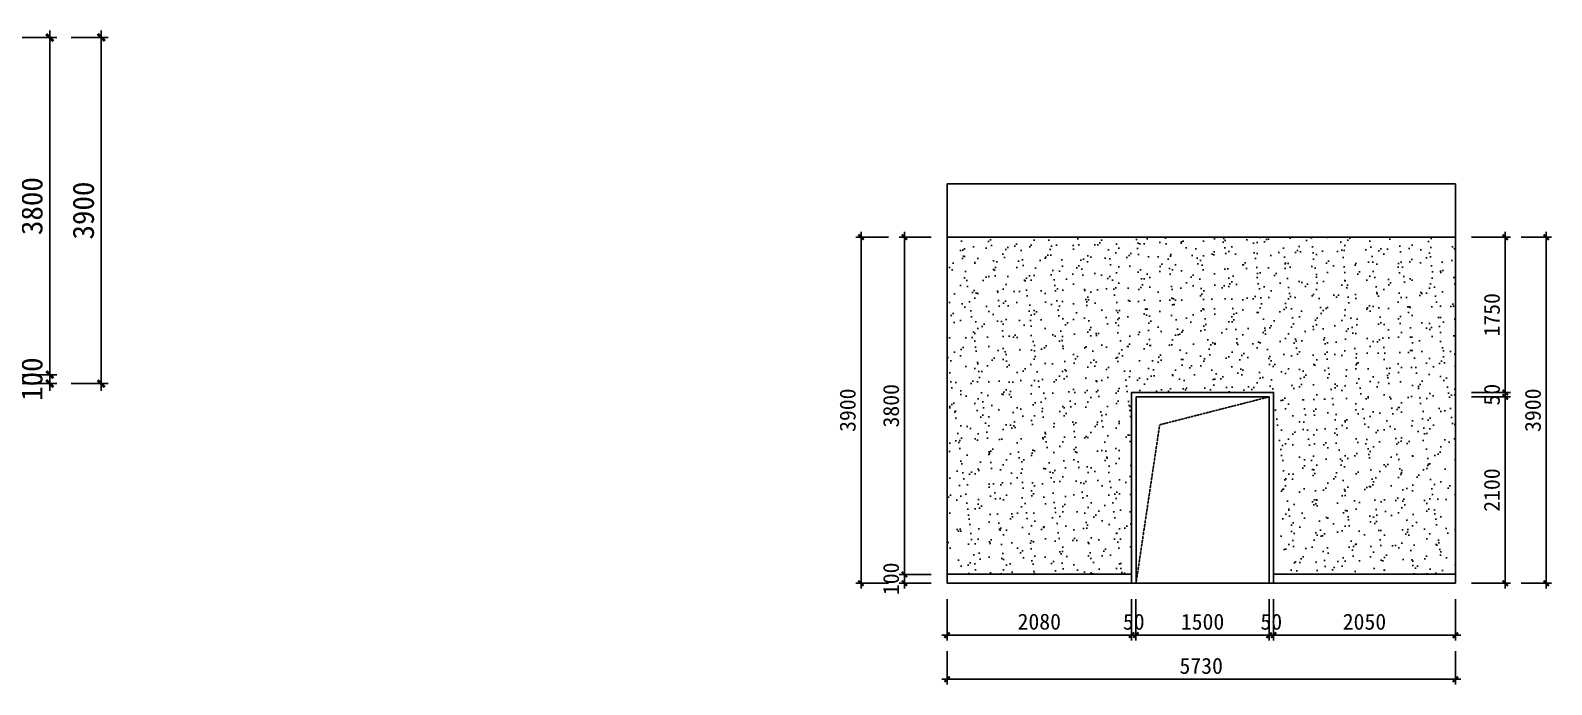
# Model space of a CAD drawing. Header units: millimetres. Extents: x -150677 to 588340, y -254013 to 149700.
# Drawn here: x 571195 to 588340, y -30896 to -23524 of the extents above; entities that cross this region are included whole.
import ezdxf

# ---------------------------------------------------------------- set-up
doc = ezdxf.new("R2010")
doc.units = ezdxf.units.MM
doc.header["$LTSCALE"] = 10
doc.header["$MEASUREMENT"] = 0
doc.linetypes.add('DASH', pattern=[0.35, 0.25, -0.1])
doc.layers.add('1-Ba原始建筑墙体', color=2, linetype='Continuous')
doc.layers.add('2-Ba顶面轮廓', color=4, linetype='Continuous')
doc.styles.get("Standard").update_dxf_attribs({"font": ''})
doc.styles.get('Standard').set_extended_font_data('SimSun')
doc.dimstyles.new('DIMN60', dxfattribs={"dimscale": 0.6, "dimtxt": 300, "dimasz": 100, "dimexe": 100, "dimexo": 300, "dimgap": 100, "dimtad": 1, "dimdec": 0, "dimtxsty": 'Standard', "dimblk": 'ARCHTICK', "dimcen": 2.5, "dimdle": 100, "dimclrd": 8, "dimclre": 8, "dimclrt": 96, "dimadec": 0, "dimazin": 0, "dimtfac": 1, "dimtdec": 0, "dimtmove": 0, "dimatfit": 3, "dimldrblk": 'DOT', "dimfxl": 100, "dimarcsym": 0})
doc.dimstyles.new('DIMN80', dxfattribs={"dimscale": 0.8, "dimtxt": 300, "dimasz": 100, "dimexe": 100, "dimexo": 300, "dimgap": 100, "dimtad": 1, "dimdec": 0, "dimtxsty": 'Standard', "dimblk": 'ARCHTICK', "dimcen": 2.5, "dimdle": 100, "dimclrd": 8, "dimclre": 8, "dimclrt": 96, "dimadec": 0, "dimazin": 0, "dimtfac": 1, "dimtdec": 0, "dimtmove": 0, "dimatfit": 3, "dimldrblk": 'DOT', "dimfxl": 100, "dimarcsym": 0})

# ---------------------------------------------------------------- blocks, each defined once
blk = doc.blocks.new('_ArchTick')
at = {"color": 0, "linetype": 'ByBlock', "const_width": 0.4}
blk.add_lwpolyline([(-0.5, -0.5), (0.5, 0.5)], dxfattribs=at)
blk = doc.blocks.new('*D1783')
at = {"layer": '2-Ba顶面轮廓', "color": 8, "lineweight": -2, "transparency": 16777216}
for p, q in [((570970, -27404), (571493, -27404)), ((571413, -27404), (571413, -27324)), ((571413, -27504), (571413, -27404)), ((570970, -27504), (571493, -27504)), ((571413, -27504), (571413, -27584))]:
    blk.add_line(p, q, dxfattribs=at)
at = {"layer": 'Defpoints', "color": 0, "transparency": 16777216}
for p in [(570730, -27404), (571413, -27404), (570730, -27504)]:
    blk.add_point(p, dxfattribs=at)
at = {"layer": '2-Ba顶面轮廓', "color": 8, "lineweight": -2, "transparency": 16777216, "xscale": 80, "yscale": 80, "zscale": 80}
for p, rotation in [((571413, -27404), 270), ((571413, -27504), 90)]:
    blk.add_blockref('_ArchTick', p, dxfattribs=dict(at, rotation=rotation))
at = {"layer": '2-Ba顶面轮廓', "color": 96, "transparency": 16777216, "insert": (571213, -27454), "char_height": 240, "attachment_point": 5, "rotation": 90}
blk.add_mtext('100', dxfattribs=at)
blk = doc.blocks.new('_DOT')
at = {"color": 0, "linetype": 'ByBlock'}
blk.add_line((-0.35, 0), (-1, 0), dxfattribs=at)
at = {"color": 0, "linetype": 'ByBlock', "const_width": 0.35}
blk.add_lwpolyline([(-0.175, 0, 1), (0.175, 0, 1)], format="xyb", close=True, dxfattribs=at)
blk = doc.blocks.new('*D1784')
at = {"layer": '2-Ba顶面轮廓', "color": 8, "lineweight": -2, "transparency": 16777216}
for p, q in [((570970, -23604), (571493, -23604)), ((571413, -27484), (571413, -23524)), ((570970, -27404), (571493, -27404))]:
    blk.add_line(p, q, dxfattribs=at)
at = {"layer": 'Defpoints', "color": 0, "transparency": 16777216}
for p in [(570730, -23604), (571413, -23604), (570730, -27404)]:
    blk.add_point(p, dxfattribs=at)
at = {"layer": '2-Ba顶面轮廓', "color": 8, "lineweight": -2, "transparency": 16777216, "xscale": 80, "yscale": 80, "zscale": 80}
for p, rotation in [((571413, -23604), 90), ((571413, -27404), 270)]:
    blk.add_blockref('_ArchTick', p, dxfattribs=dict(at, rotation=rotation))
at = {"layer": '2-Ba顶面轮廓', "color": 96, "transparency": 16777216, "insert": (571213, -25504), "char_height": 240, "attachment_point": 5, "rotation": 90}
blk.add_mtext('3800', dxfattribs=at)
blk = doc.blocks.new('*D1785')
at = {"layer": '2-Ba顶面轮廓', "color": 8, "lineweight": -2, "transparency": 16777216}
for p, q in [((571653, -23604), (572073, -23604)), ((571993, -23524), (571993, -27584)), ((571653, -27504), (572073, -27504))]:
    blk.add_line(p, q, dxfattribs=at)
at = {"layer": 'Defpoints', "color": 0, "transparency": 16777216}
for p in [(571413, -23604), (571413, -27504), (571993, -27504)]:
    blk.add_point(p, dxfattribs=at)
at = {"layer": '2-Ba顶面轮廓', "color": 8, "lineweight": -2, "transparency": 16777216, "xscale": 80, "yscale": 80, "zscale": 80}
for p, rotation in [((571993, -23604), 90), ((571993, -27504), 270)]:
    blk.add_blockref('_ArchTick', p, dxfattribs=dict(at, rotation=rotation))
at = {"layer": '2-Ba顶面轮廓', "color": 96, "transparency": 16777216, "insert": (571793, -25554), "char_height": 240, "attachment_point": 5, "rotation": 90}
blk.add_mtext('3900', dxfattribs=at)
blk = doc.blocks.new('*D1603')
at = {"layer": '2-Ba顶面轮廓', "color": 8, "lineweight": -2, "transparency": 16777216}
for p, q in [((581526, -29934), (581526, -30399)), ((583606, -29934), (583606, -30399)), ((581466, -30339), (583666, -30339))]:
    blk.add_line(p, q, dxfattribs=at)
at = {"layer": 'Defpoints', "color": 0, "transparency": 16777216}
for p in [(581526, -29754), (583606, -29754), (583606, -30339)]:
    blk.add_point(p, dxfattribs=at)
at = {"layer": '2-Ba顶面轮廓', "color": 8, "lineweight": -2, "transparency": 16777216, "xscale": 60, "yscale": 60, "zscale": 60}
for p, rotation in [((581526, -30339), 179.9998514295087), ((583606, -30339), 359.9998514295087)]:
    blk.add_blockref('_ArchTick', p, dxfattribs=dict(at, rotation=rotation))
at = {"layer": '2-Ba顶面轮廓', "color": 96, "transparency": 16777216, "insert": (582566, -30188), "char_height": 180, "attachment_point": 5, "rotation": 359.9999}
blk.add_mtext('2080', dxfattribs=at)
blk = doc.blocks.new('*D1604')
at = {"layer": '2-Ba顶面轮廓', "color": 8, "lineweight": -2, "transparency": 16777216}
for p, q in [((583606, -29934), (583606, -30399)), ((583656, -29934), (583656, -30399)), ((583606, -30339), (583546, -30339)), ((583606, -30339), (583656, -30339)), ((583656, -30339), (583716, -30339))]:
    blk.add_line(p, q, dxfattribs=at)
at = {"layer": 'Defpoints', "color": 0, "transparency": 16777216}
for p in [(583606, -29754), (583656, -29754), (583656, -30339)]:
    blk.add_point(p, dxfattribs=at)
at = {"layer": '2-Ba顶面轮廓', "color": 8, "lineweight": -2, "transparency": 16777216, "xscale": 60, "yscale": 60, "zscale": 60}
for p, rotation in [((583606, -30339), 359.9998514295086), ((583656, -30339), 179.9998514295086)]:
    blk.add_blockref('_ArchTick', p, dxfattribs=dict(at, rotation=rotation))
at = {"layer": '2-Ba顶面轮廓', "color": 96, "transparency": 16777216, "insert": (583631, -30189), "char_height": 180, "attachment_point": 5, "rotation": 359.9999}
blk.add_mtext('50', dxfattribs=at)
blk = doc.blocks.new('*D1605')
at = {"layer": '2-Ba顶面轮廓', "color": 8, "lineweight": -2, "transparency": 16777216}
for p, q in [((585156, -29934), (585156, -30399)), ((585206, -29934), (585206, -30399)), ((585156, -30339), (585096, -30339)), ((585156, -30339), (585206, -30339)), ((585206, -30339), (585266, -30339))]:
    blk.add_line(p, q, dxfattribs=at)
at = {"layer": 'Defpoints', "color": 0, "transparency": 16777216}
for p in [(585156, -29754), (585206, -29754), (585206, -30339)]:
    blk.add_point(p, dxfattribs=at)
at = {"layer": '2-Ba顶面轮廓', "color": 8, "lineweight": -2, "transparency": 16777216, "xscale": 60, "yscale": 60, "zscale": 60}
for p, rotation in [((585156, -30339), 359.9998514295086), ((585206, -30339), 179.9998514295086)]:
    blk.add_blockref('_ArchTick', p, dxfattribs=dict(at, rotation=rotation))
at = {"layer": '2-Ba顶面轮廓', "color": 96, "transparency": 16777216, "insert": (585181, -30189), "char_height": 180, "attachment_point": 5, "rotation": 359.9999}
blk.add_mtext('50', dxfattribs=at)
blk = doc.blocks.new('*D1606')
at = {"layer": '2-Ba顶面轮廓', "color": 8, "lineweight": -2, "transparency": 16777216}
for p, q in [((585206, -29934), (585206, -30399)), ((587256, -29934), (587256, -30399)), ((585146, -30339), (587316, -30339))]:
    blk.add_line(p, q, dxfattribs=at)
at = {"layer": 'Defpoints', "color": 0, "transparency": 16777216}
for p in [(585206, -29754), (587256, -29754), (587256, -30339)]:
    blk.add_point(p, dxfattribs=at)
at = {"layer": '2-Ba顶面轮廓', "color": 8, "lineweight": -2, "transparency": 16777216, "xscale": 60, "yscale": 60, "zscale": 60}
for p, rotation in [((585206, -30339), 179.9998514295086), ((587256, -30339), 359.9998514295086)]:
    blk.add_blockref('_ArchTick', p, dxfattribs=dict(at, rotation=rotation))
at = {"layer": '2-Ba顶面轮廓', "color": 96, "transparency": 16777216, "insert": (586231, -30189), "char_height": 180, "attachment_point": 5, "rotation": 359.9999}
blk.add_mtext('2050', dxfattribs=at)
blk = doc.blocks.new('*D1607')
at = {"layer": '2-Ba顶面轮廓', "color": 8, "lineweight": -2, "transparency": 16777216}
for p, q in [((581526, -30518), (581526, -30896)), ((587256, -30519), (587256, -30896)), ((581466, -30836), (587316, -30836))]:
    blk.add_line(p, q, dxfattribs=at)
at = {"layer": 'Defpoints', "color": 0, "transparency": 16777216}
for p in [(581526, -30338), (587256, -30339), (587256, -30836)]:
    blk.add_point(p, dxfattribs=at)
at = {"layer": '2-Ba顶面轮廓', "color": 8, "lineweight": -2, "transparency": 16777216, "xscale": 60, "yscale": 60, "zscale": 60}
for p, rotation in [((581526, -30836), 179.9998514554391), ((587256, -30836), 359.9998514554391)]:
    blk.add_blockref('_ArchTick', p, dxfattribs=dict(at, rotation=rotation))
at = {"layer": '2-Ba顶面轮廓', "color": 96, "transparency": 16777216, "insert": (584391, -30686), "char_height": 180, "attachment_point": 5, "rotation": 359.9999}
blk.add_mtext('5730', dxfattribs=at)
blk = doc.blocks.new('*D1608')
at = {"layer": '2-Ba顶面轮廓', "color": 8, "lineweight": -2, "transparency": 16777216}
for p, q in [((583656, -29934), (583656, -30399)), ((585156, -29934), (585156, -30399)), ((583596, -30339), (585216, -30339))]:
    blk.add_line(p, q, dxfattribs=at)
at = {"layer": 'Defpoints', "color": 0, "transparency": 16777216}
for p in [(583656, -29754), (585156, -29754), (585156, -30339)]:
    blk.add_point(p, dxfattribs=at)
at = {"layer": '2-Ba顶面轮廓', "color": 8, "lineweight": -2, "transparency": 16777216, "xscale": 60, "yscale": 60, "zscale": 60}
for p, rotation in [((583656, -30339), 179.9998514295101), ((585156, -30339), 359.99985142951)]:
    blk.add_blockref('_ArchTick', p, dxfattribs=dict(at, rotation=rotation))
at = {"layer": '2-Ba顶面轮廓', "color": 96, "transparency": 16777216, "insert": (584406, -30189), "char_height": 180, "attachment_point": 5, "rotation": 359.9999}
blk.add_mtext('1500', dxfattribs=at)
blk = doc.blocks.new('*D1609')
at = {"layer": '2-Ba顶面轮廓', "color": 8, "lineweight": -2, "transparency": 16777216}
for p, q in [((581346, -29654), (580986, -29654)), ((581046, -29654), (581046, -29594)), ((581046, -29754), (581046, -29654)), ((581346, -29754), (580986, -29754)), ((581046, -29754), (581046, -29814))]:
    blk.add_line(p, q, dxfattribs=at)
at = {"layer": 'Defpoints', "color": 0, "transparency": 16777216}
for p in [(581046, -29654), (581526, -29654), (581526, -29754)]:
    blk.add_point(p, dxfattribs=at)
at = {"layer": '2-Ba顶面轮廓', "color": 8, "lineweight": -2, "transparency": 16777216, "xscale": 60, "yscale": 60, "zscale": 60}
for p, rotation in [((581046, -29654), 270), ((581046, -29754), 90)]:
    blk.add_blockref('_ArchTick', p, dxfattribs=dict(at, rotation=rotation))
at = {"layer": '2-Ba顶面轮廓', "color": 96, "transparency": 16777216, "insert": (580896, -29704), "char_height": 180, "attachment_point": 5, "rotation": 90}
blk.add_mtext('100', dxfattribs=at)
blk = doc.blocks.new('*D1610')
at = {"layer": '2-Ba顶面轮廓', "color": 8, "lineweight": -2, "transparency": 16777216}
for p, q in [((581346, -25854), (580986, -25854)), ((581046, -29714), (581046, -25794)), ((581346, -29654), (580986, -29654))]:
    blk.add_line(p, q, dxfattribs=at)
at = {"layer": 'Defpoints', "color": 0, "transparency": 16777216}
for p in [(581046, -25854), (581526, -25854), (581526, -29654)]:
    blk.add_point(p, dxfattribs=at)
at = {"layer": '2-Ba顶面轮廓', "color": 8, "lineweight": -2, "transparency": 16777216, "xscale": 60, "yscale": 60, "zscale": 60}
for p, rotation in [((581046, -25854), 90), ((581046, -29654), 270)]:
    blk.add_blockref('_ArchTick', p, dxfattribs=dict(at, rotation=rotation))
at = {"layer": '2-Ba顶面轮廓', "color": 96, "transparency": 16777216, "insert": (580896, -27754), "char_height": 180, "attachment_point": 5, "rotation": 90}
blk.add_mtext('3800', dxfattribs=at)
blk = doc.blocks.new('*D1611')
at = {"layer": '2-Ba顶面轮廓', "color": 8, "lineweight": -2, "transparency": 16777216}
for p, q in [((580866, -25854), (580497, -25854)), ((580557, -25794), (580557, -29814)), ((580866, -29754), (580497, -29754))]:
    blk.add_line(p, q, dxfattribs=at)
at = {"layer": 'Defpoints', "color": 0, "transparency": 16777216}
for p in [(581046, -25854), (580557, -29754), (581046, -29754)]:
    blk.add_point(p, dxfattribs=at)
at = {"layer": '2-Ba顶面轮廓', "color": 8, "lineweight": -2, "transparency": 16777216, "xscale": 60, "yscale": 60, "zscale": 60}
for p, rotation in [((580557, -25854), 90), ((580557, -29754), 270)]:
    blk.add_blockref('_ArchTick', p, dxfattribs=dict(at, rotation=rotation))
at = {"layer": '2-Ba顶面轮廓', "color": 96, "transparency": 16777216, "insert": (580407, -27804), "char_height": 180, "attachment_point": 5, "rotation": 90}
blk.add_mtext('3900', dxfattribs=at)
blk = doc.blocks.new('*D1612')
at = {"layer": '2-Ba顶面轮廓', "color": 8, "lineweight": -2, "transparency": 16777216}
for p, q in [((587818, -29814), (587818, -27594)), ((587436, -27654), (587878, -27654)), ((587436, -29754), (587878, -29754))]:
    blk.add_line(p, q, dxfattribs=at)
at = {"layer": 'Defpoints', "color": 0, "transparency": 16777216}
for p in [(587256, -27654), (587818, -27654), (587256, -29754)]:
    blk.add_point(p, dxfattribs=at)
at = {"layer": '2-Ba顶面轮廓', "color": 8, "lineweight": -2, "transparency": 16777216, "xscale": 60, "yscale": 60, "zscale": 60}
for p, rotation in [((587818, -27654), 89.99985142951174), ((587818, -29754), 269.9998514295117)]:
    blk.add_blockref('_ArchTick', p, dxfattribs=dict(at, rotation=rotation))
at = {"layer": '2-Ba顶面轮廓', "color": 96, "transparency": 16777216, "insert": (587668, -28704), "char_height": 180, "attachment_point": 5, "rotation": 89.9999}
blk.add_mtext('2100', dxfattribs=at)
blk = doc.blocks.new('*D1613')
at = {"layer": '2-Ba顶面轮廓', "color": 8, "lineweight": -2, "transparency": 16777216}
for p, q in [((587818, -27604), (587818, -27544)), ((587437, -27604), (587878, -27604)), ((587437, -27654), (587878, -27654)), ((587818, -27654), (587818, -27604)), ((587818, -27654), (587818, -27714))]:
    blk.add_line(p, q, dxfattribs=at)
at = {"layer": 'Defpoints', "color": 0, "transparency": 16777216}
for p in [(587257, -27604), (587257, -27654), (587818, -27604)]:
    blk.add_point(p, dxfattribs=at)
at = {"layer": '2-Ba顶面轮廓', "color": 8, "lineweight": -2, "transparency": 16777216, "xscale": 60, "yscale": 60, "zscale": 60}
for p, rotation in [((587818, -27604), 269.9998514295117), ((587818, -27654), 89.9998514295117)]:
    blk.add_blockref('_ArchTick', p, dxfattribs=dict(at, rotation=rotation))
at = {"layer": '2-Ba顶面轮廓', "color": 96, "transparency": 16777216, "insert": (587668, -27629), "char_height": 180, "attachment_point": 5, "rotation": 89.9999}
blk.add_mtext('50', dxfattribs=at)
blk = doc.blocks.new('*D1614')
at = {"layer": '2-Ba顶面轮廓', "color": 8, "lineweight": -2, "transparency": 16777216}
for p, q in [((587437, -25854), (587878, -25854)), ((587818, -27664), (587818, -25794)), ((587437, -27604), (587878, -27604))]:
    blk.add_line(p, q, dxfattribs=at)
at = {"layer": 'Defpoints', "color": 0, "transparency": 16777216}
for p in [(587257, -25854), (587818, -25854), (587257, -27604)]:
    blk.add_point(p, dxfattribs=at)
at = {"layer": '2-Ba顶面轮廓', "color": 8, "lineweight": -2, "transparency": 16777216, "xscale": 60, "yscale": 60, "zscale": 60}
for p, rotation in [((587818, -25854), 90), ((587818, -27604), 270)]:
    blk.add_blockref('_ArchTick', p, dxfattribs=dict(at, rotation=rotation))
at = {"layer": '2-Ba顶面轮廓', "color": 96, "transparency": 16777216, "insert": (587668, -26729), "char_height": 180, "attachment_point": 5, "rotation": 90}
blk.add_mtext('1750', dxfattribs=at)
blk = doc.blocks.new('*D1615')
at = {"layer": '2-Ba顶面轮廓', "color": 8, "lineweight": -2, "transparency": 16777216}
for p, q in [((587998, -25854), (588340, -25854)), ((588280, -25794), (588280, -29814)), ((587998, -29754), (588340, -29754))]:
    blk.add_line(p, q, dxfattribs=at)
at = {"layer": 'Defpoints', "color": 0, "transparency": 16777216}
for p in [(587818, -25854), (587818, -29754), (588280, -29754)]:
    blk.add_point(p, dxfattribs=at)
at = {"layer": '2-Ba顶面轮廓', "color": 8, "lineweight": -2, "transparency": 16777216, "xscale": 60, "yscale": 60, "zscale": 60}
for p, rotation in [((588280, -25854), 89.99989432462563), ((588280, -29754), 269.9998943246257)]:
    blk.add_blockref('_ArchTick', p, dxfattribs=dict(at, rotation=rotation))
at = {"layer": '2-Ba顶面轮廓', "color": 96, "transparency": 16777216, "insert": (588130, -27804), "char_height": 180, "attachment_point": 5, "rotation": 89.9999}
blk.add_mtext('3900', dxfattribs=at)

msp = doc.modelspace()

# ---------------------------------------------------------------- hatches: boundary and pattern name
at = {"layer": '2-Ba顶面轮廓'}
h = msp.add_hatch(dxfattribs=at)
h.set_pattern_fill('AR-SAND', color=251, scale=100, angle=90, style=0)
h.set_pattern_definition([(127.5, (581526.5, -29653.5), (-244.7066, -8), [0, -193.04, 0, -215.9, 0, -206.375]), (97.5, (581526.5, -29653.5), (-358.413, 224.762), [0, -104.14, 0, -173.99, 0, -66.675]), (57.5, (581526.5, -29809.7), (-0.7186, 395.496), [0, -63.5, 0, -228.6, 0, -298.45]), (47.5, (581526.5, -29809.7), (-111.465, 381.778), [0, -31.75, 0, -149.86, 0, -171.45])])
h.paths.add_polyline_path([(585206.4, -27603.5), (585206.4, -29653.5), (587256.5, -29653.5), (587256.5, -25853.5), (581526.5, -25853.5), (581526.5, -29653.5), (583606.4, -29653.5), (583606.4, -27603.5)])

# ---------------------------------------------------------------- linework, layer by layer
at = {"color": 8, "linetype": 'DASH'}
msp.add_lwpolyline([(585156.4, -27653.5), (583922.8, -27968.5), (583656.4, -29753.5)], dxfattribs=at)
at = {"layer": '1-Ba原始建筑墙体'}
for p, q in [((581526.5, -25253.5), (581526.5, -29753.5)), ((581526.5, -25253.5), (587256.5, -25253.5)), ((587256.5, -29753.5), (587256.5, -25253.5)), ((581526.5, -29753.5), (587256.5, -29753.5))]:
    msp.add_line(p, q, dxfattribs=at)
at = {"layer": '2-Ba顶面轮廓'}
for p, q in [((581526.5, -29653.5), (583606.4, -29653.5)), ((585206.4, -29653.5), (587256.5, -29653.5))]:
    msp.add_line(p, q, dxfattribs=at)
for points in [[(587256.5, -25853.5), (581526.5, -25853.5)], [(585206.4, -29753.5), (585206.4, -27603.5), (583606.4, -27603.5), (583606.4, -29753.5)], [(585156.4, -29753.5), (585156.4, -27653.5), (583656.4, -27653.5), (583656.4, -29753.5)]]:
    msp.add_lwpolyline(points, dxfattribs=at)

# ---------------------------------------------------------------- dimensions: what is measured, and where the dimension line sits
for base, p1, p2, angle, dimstyle, picture, middle in [((571412.9, -23603.9), (570730.4, -27403.9), (570730.4, -23603.9), 270, 'DIMN80', '*D1784', (571212.9, -25503.9)), ((581046.5, -25853.5), (581526.5, -29653.5), (581526.5, -25853.5), 270, 'DIMN60', '*D1610', (580896.5, -27753.5)), ((587256.5, -30338.5), (585206.4, -29753.5), (587256.5, -29753.5), 179.99985, 'DIMN60', '*D1606', (586231.5, -30188.5))]:
    dim = msp.add_linear_dim(base=base, p1=p1, p2=p2, angle=angle, dimstyle=dimstyle, dxfattribs=at)
    dim.commit()
    dim.dimension.update_dxf_attribs({"geometry": picture, "text_midpoint": middle})
for p1, p2, distance, dimstyle, picture, middle in [((571412.9, -23603.9), (571412.9, -27504), 580, 'DIMN80', '*D1785', (571792.9, -25554)), ((581046.5, -25853.5), (581046.5, -29753.5), -489.5, 'DIMN60', '*D1611', (580407, -27803.5)), ((587256.5, -27603.5), (587256.5, -25853.5), -561.1, 'DIMN60', '*D1614', (587667.6, -26728.5)), ((587817.6, -25853.5), (587817.6, -29753.5), 462.4, 'DIMN60', '*D1615', (588130, -27803.5)), ((587256.5, -29753.5), (587256.5, -27653.5), -561.1, 'DIMN60', '*D1612', (587667.6, -28703.5)), ((581526.5, -29753.5), (583606.4, -29753.5), -585, 'DIMN60', '*D1603', (582566.5, -30188.5)), ((583656.4, -29753.5), (585156.4, -29753.5), -585, 'DIMN60', '*D1608', (584406.4, -30188.5)), ((581526.5, -30338.5), (587256.5, -30338.5), -497.5, 'DIMN60', '*D1607', (584391.5, -30686))]:
    dim = msp.add_aligned_dim(p1=p1, p2=p2, distance=distance, dimstyle=dimstyle, dxfattribs=at)
    dim.commit()
    dim.dimension.update_dxf_attribs({"geometry": picture, "text_midpoint": middle})
for base, p1, p2, angle, dimstyle, picture, middle, dimtype in [((571412.9, -27403.9), (570730.4, -27504), (570730.4, -27403.9), 90, 'DIMN80', '*D1783', (571412.9, -27454), 161), ((587817.6, -27603.5), (587256.5, -27653.5), (587256.5, -27603.5), 89.99985, 'DIMN60', '*D1613', (587817.6, -27628.5), 129), ((581046.5, -29653.5), (581526.5, -29753.5), (581526.5, -29653.5), 90, 'DIMN60', '*D1609', (581046.5, -29703.5), 129), ((583656.4, -30338.5), (583606.4, -29753.5), (583656.4, -29753.5), 179.99985, 'DIMN60', '*D1604', (583631.4, -30338.5), 128), ((585206.4, -30338.5), (585156.4, -29753.5), (585206.4, -29753.5), 179.99985, 'DIMN60', '*D1605', (585181.4, -30338.5), 128)]:
    dim = msp.add_linear_dim(base=base, p1=p1, p2=p2, angle=angle, dimstyle=dimstyle, dxfattribs=at)
    dim.commit()
    dim.dimension.update_dxf_attribs({"geometry": picture, "text_midpoint": middle, "dimtype": dimtype})

doc.saveas('drawing.dxf')
